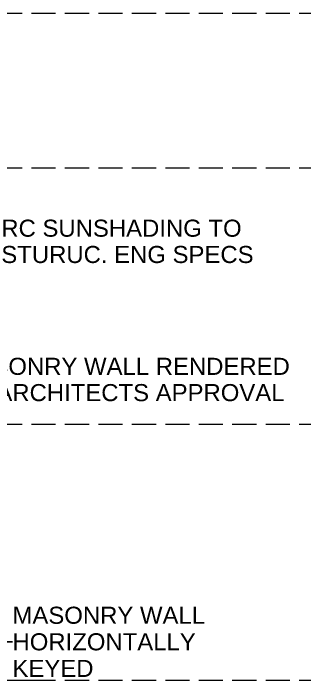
# Model space of a CAD drawing. Header units: millimetres. Extents: x 323482 to 503016, y 8175 to 72038.
# Drawn here: x 476192 to 479597, y 26477 to 34290 of the extents above; entities that cross this region are included whole.
import ezdxf

# ---------------------------------------------------------------- set-up
doc = ezdxf.new("R2010")
doc.units = ezdxf.units.MM
doc.header["$MEASUREMENT"] = 0
doc.linetypes.add('Hidden Line', pattern=[391.222223, 282.222223, -109])
for name, color, linetype, lineweight in [('Annotation - Label_Pen_No__1', 7, 'Continuous', 13), ('Annotation - Label_Pen_No__120', 7, 'Continuous', 13), ('Structural - Bearing_Pen_No__120', 7, 'Continuous', 13)]:
    doc.layers.add(name, color=color, linetype=linetype, lineweight=lineweight)
doc.layers.add('Structural - Bearing_Pen_No__83', color=7, linetype='Continuous', lineweight=13, true_color=0xff9955)
doc.styles.add('GENERATED_STYLE_1', font='arial.ttf')
doc.dimstyles.new('GENERATED_STYLE__12', dxfattribs={"dimtxt": 0.18, "dimasz": 273.6, "dimexe": 0.18, "dimexo": 0.0625, "dimgap": 0.09, "dimtad": 0, "dimtih": 1, "dimtoh": 1, "dimdec": 4, "dimzin": 0, "dimdsep": 46, "dimcen": 0.09, "dimadec": 0, "dimazin": 0, "dimtfac": 1, "dimtdec": 4, "dimtmove": 0, "dimatfit": 3, "dimldrblk": 'ARROWHEAD_5', "dimfxl": 1, "dimtolj": 1, "dimtzin": 0, "dimarcsym": 0})

# ---------------------------------------------------------------- blocks, each defined once
blk = doc.blocks.new('ARROWHEAD_5')
at = {"linetype": 'Continuous', "lineweight": 0}
blk.add_hatch(color=0, dxfattribs=at).paths.add_polyline_path([(-1, 0.2679), (0, 0), (-1, -0.2679)])
at = {"color": 0, "linetype": 'Continuous', "lineweight": 0}
blk.add_line((0, 0), (-1, 0), dxfattribs=at)

msp = doc.modelspace()

# ---------------------------------------------------------------- linework, layer by layer
at = {"layer": 'Structural - Bearing_Pen_No__120', "color": 7, "linetype": 'Continuous', "lineweight": 13}
msp.add_line((476522.3, 26477.2), (448582.1, 26477.2), dxfattribs=at)
at = {"layer": 'Structural - Bearing_Pen_No__83', "color": 21, "linetype": 'Hidden Line', "lineweight": 13, "true_color": 0xff9955}
for p, q in [((499376.9, 34290.4), (447887.3, 34290.4)), ((499376.9, 32477.2), (447887.3, 32477.2)), ((499376.9, 29477.2), (447887.3, 29477.2)), ((499376.9, 26477.2), (447887.3, 26477.2))]:
    msp.add_line(p, q, dxfattribs=at)

# ---------------------------------------------------------------- texts
at = {"layer": 'Annotation - Label_Pen_No__1', "color": 7, "linetype": 'Continuous', "lineweight": 13, "char_height": 200, "attachment_point": 4, "style": 'GENERATED_STYLE_1'}
for s, insert, line_spacing_factor in [('\\A1;RC SUNSHADING TO\\PSTURUC. ENG SPECS', (476051.1, 31619.6), 0.92341), ('\\A1;MASONRY WALL RENDERED\\PTO ARCHITECTS APPROVAL', (475527.8, 30002.2), 0.92304), ('\\A1;MASONRY WALL \\PHORIZONTALLY\\PKEYED', (476181.9, 26932), 0.93293)]:
    msp.add_mtext(s, dxfattribs=dict(at, insert=insert, line_spacing_factor=line_spacing_factor))

# ---------------------------------------------------------------- leaders
at = {"layer": 'Annotation - Label_Pen_No__120', "color": 7, "linetype": 'Continuous', "lineweight": 13, "annotation_type": 0, "has_hookline": 1, "hookline_direction": 0}
for points, text_width in [([(473516.9, 31609.9), (476051, 31619.6)], 2922.5), ([(473644.4, 29992.5), (475527.8, 30002.2)], 3861.1), ([(473647.7, 26920.6), (476181.8, 26932)], 2220.5)]:
    msp.add_leader(points, dimstyle='GENERATED_STYLE__12', dxfattribs=dict(at, text_width=text_width))

doc.saveas('drawing.dxf')
